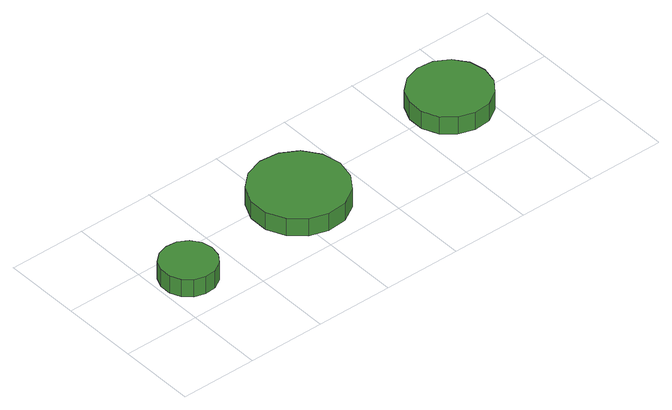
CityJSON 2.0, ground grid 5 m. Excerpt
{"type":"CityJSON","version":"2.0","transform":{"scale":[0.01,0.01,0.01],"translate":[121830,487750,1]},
"CityObjects":{
"tree1":{"type":"SolitaryVegetationObject","attributes":{"function":"something"},"geometry":[{"type":"MultiSurface","lod":"1","boundaries":[[[0,1,2,3,4,5,6,7,8,9,10,11,12,13,14]],[[15,16,17,18,19,20,21,22,23,24,25,26,27,28,29]],[[0,29,28,1]],[[1,28,27,2]],[[2,27,26,3]],[[3,26,25,4]],[[4,25,24,5]],[[5,24,23,6]],[[6,23,22,7]],[[7,22,21,8]],[[8,21,20,9]],[[9,20,19,10]],[[10,19,18,11]],[[11,18,17,12]],[[12,17,16,13]],[[13,16,15,14]],[[14,15,29,0]]]}]},
"tree2":{"type":"SolitaryVegetationObject","attributes":{"function":"something"},"geometry":[{"type":"MultiSurface","lod":"1","boundaries":[[[30,31,32,33,34,35,36,37,38,39,40,41,42,43,44]],[[45,46,47,48,49,50,51,52,53,54,55,56,57,58,59]],[[30,59,58,31]],[[31,58,57,32]],[[32,57,56,33]],[[33,56,55,34]],[[34,55,54,35]],[[35,54,53,36]],[[36,53,52,37]],[[37,52,51,38]],[[38,51,50,39]],[[39,50,49,40]],[[40,49,48,41]],[[41,48,47,42]],[[42,47,46,43]],[[43,46,45,44]],[[44,45,59,30]]]}]},
"tree3":{"type":"SolitaryVegetationObject","attributes":{"function":"something"},"geometry":[{"type":"MultiSurface","lod":"1","boundaries":[[[60,61,62,63,64,65,66,67,68,69,70,71,72,73,74]],[[75,76,77,78,79,80,81,82,83,84,85,86,87,88,89]],[[60,89,88,61]],[[61,88,87,62]],[[62,87,86,63]],[[63,86,85,64]],[[64,85,84,65]],[[65,84,83,66]],[[66,83,82,67]],[[67,82,81,68]],[[68,81,80,69]],[[69,80,79,70]],[[70,79,78,71]],[[71,78,77,72]],[[72,77,76,73]],[[73,76,75,74]],[[74,75,89,60]]]}]}
},
"vertices":[
[376,300,148],[361,372,148],[318,431,148],[254,468,148],[182,475,148],[112,453,148],[57,404,148],[28,337,148],[28,263,148],[57,196,148],[112,147,148],[182,125,148],[254,132,148],[318,169,148],[361,228,148],[361,228,23],[318,169,23],[254,132,23],[182,125,23],[112,147,23],[57,196,23],[28,263,23],[28,337,23],[57,404,23],[112,453,23],[182,475,23],[254,468,23],[318,431,23],[361,372,23],[376,300,23],
[1406,400,156],[1379,524,156],[1305,627,156],[1194,691,156],[1068,704,156],[947,665,156],[853,580,156],[801,464,156],[801,336,156],[853,220,156],[947,135,156],[1068,96,156],[1194,109,156],[1305,173,156],[1379,276,156],[1379,276,31],[1305,173,31],[1194,109,31],[1068,96,31],[947,135,31],[853,220,31],[801,336,31],[801,464,31],[853,580,31],[947,665,31],[1068,704,31],[1194,691,31],[1305,627,31],[1379,524,31],[1406,400,31],
[2559,500,161],[2536,605,161],[2473,692,161],[2380,746,161],[2273,757,161],[2171,724,161],[2091,652,161],[2047,554,161],[2047,446,161],[2091,348,161],[2171,276,161],[2273,243,161],[2380,254,161],[2473,308,161],[2536,395,161],[2536,395,36],[2473,308,36],[2380,254,36],[2273,243,36],[2171,276,36],[2091,348,36],[2047,446,36],[2047,554,36],[2091,652,36],[2171,724,36],[2273,757,36],[2380,746,36],[2473,692,36],[2536,605,36],[2559,500,36]
]}
